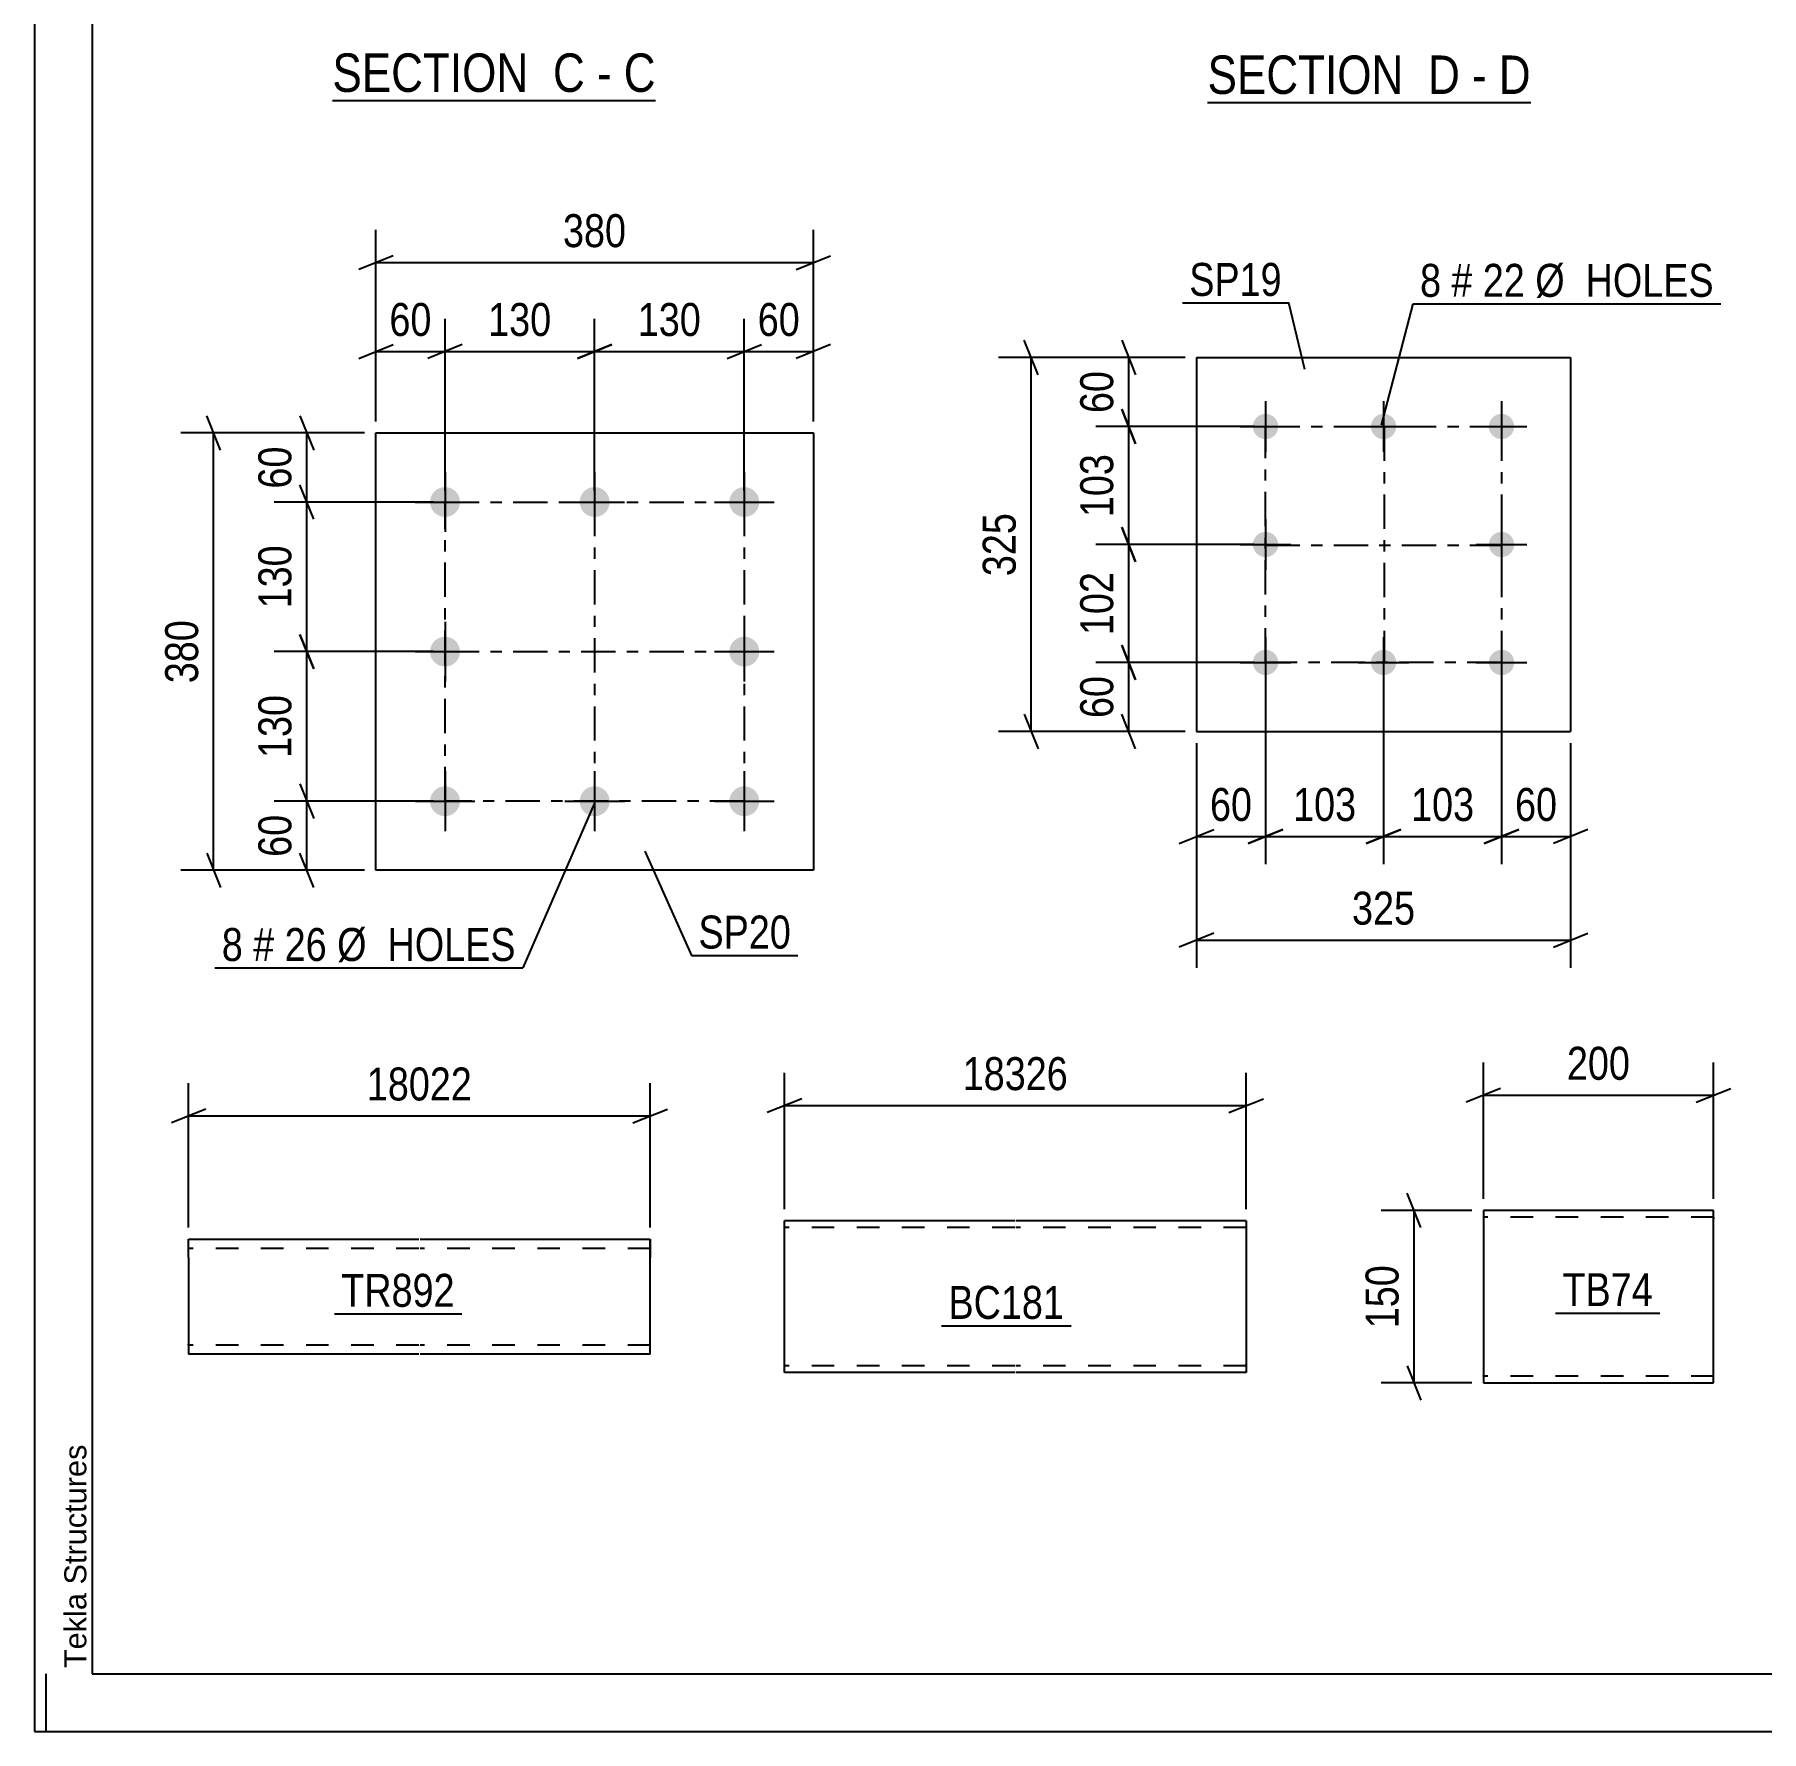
# Model space of a CAD drawing. Header units: millimetres. Extents: x 0 to 841, y 0 to 594.
# Drawn here: x 0 to 150, y 0 to 147.5 of the extents above; entities that cross this region are included whole.
import ezdxf

# ---------------------------------------------------------------- set-up
doc = ezdxf.new("R2010")
doc.units = ezdxf.units.MM
doc.linetypes.add('DXK_LINE_DOT2', pattern=[3.9198, 1.9599, -1.9599])
doc.linetypes.add('DXK_LINE_DOT3', pattern=[5.9187, 2.979, -0.9799, 0.9799, -0.9799])
doc.styles.add('Arial', font='ARIAL.TTF', dxfattribs={"height": 0.2})
doc.styles.add('Arial Narrow', font='ARIALN.TTF', dxfattribs={"height": 0.2})

# ---------------------------------------------------------------- blocks, each defined once
blk = doc.blocks.new('Unknown-318884981-1133')
at = {"color": 5, "linetype": 'Continuous'}
for p, q in [((0, 594), (0, 0)), ((5, 589), (5, 5)), ((1, 0), (1, 5)), ((5, 5), (836, 5)), ((0, 0), (841, 0))]:
    blk.add_line(p, q, dxfattribs=at)
at = {"color": 174, "linetype": 'Continuous', "style": 'Arial'}
blk.add_text('Tekla Structures', height=1.9102, rotation=90, dxfattribs=at).set_placement((4.5, 5.5))
blk = doc.blocks.new('Unknown-318884981-13 - 6981')
at = {"color": 6, "linetype": 'Continuous'}
blk.add_line((25.88, 141.72), (53.95, 141.72), dxfattribs=at)
at = {"color": 0, "linetype": 'Continuous'}
for points in [[(43.99, 142.47), (43.99, 145.97), (25.88, 145.97), (25.88, 142.47)], [(47.81, 142.47), (47.81, 145.97), (45.04, 145.97), (45.04, 142.47)], [(50.14, 142.47), (50.14, 145.97), (48.86, 145.97), (48.86, 142.47)], [(53.95, 142.47), (53.95, 145.97), (51.19, 145.97), (51.19, 142.47)]]:
    blk.add_wipeout(points, dxfattribs=at)
at = {"color": 7, "linetype": 'Continuous', "style": 'Arial Narrow'}
for s, p in [('SECTION ', (25.88, 142.47)), ('C', (45.04, 142.47)), ('C', (51.19, 142.47)), ('-', (48.86, 142.47))]:
    blk.add_text(s, height=3.34, dxfattribs=at).set_placement(p)
blk = doc.blocks.new('Unknown-318884981-14 - 1580')
at = {"color": 6, "linetype": 'Continuous'}
blk.add_line((101.91, 141.54), (129.98, 141.54), dxfattribs=at)
at = {"color": 0, "linetype": 'Continuous'}
for points in [[(120.02, 142.29), (120.02, 145.79), (101.91, 145.79), (101.91, 142.29)], [(123.84, 142.29), (123.84, 145.79), (121.07, 145.79), (121.07, 142.29)], [(126.16, 142.29), (126.16, 145.79), (124.89, 145.79), (124.89, 142.29)], [(129.98, 142.29), (129.98, 145.79), (127.21, 145.79), (127.21, 142.29)]]:
    blk.add_wipeout(points, dxfattribs=at)
at = {"color": 7, "linetype": 'Continuous', "style": 'Arial Narrow'}
for s, p in [('SECTION ', (101.91, 142.29)), ('D', (121.07, 142.29)), ('D', (127.21, 142.29)), ('-', (124.89, 142.29))]:
    blk.add_text(s, height=3.34, dxfattribs=at).set_placement(p)
blk = doc.blocks.new('Bolt-318884981-6527 - 6493')
at = {"linetype": 'Continuous'}
for points in [[(106.95, 114.49, -1), (106.95, 112.29, -1)], [(117.2, 114.49, -1), (117.2, 112.29, -1)], [(127.45, 114.49, -1), (127.45, 112.29, -1)], [(106.95, 104.24, -1), (106.95, 102.04, -1)], [(127.45, 104.24, -1), (127.45, 102.04, -1)], [(106.95, 93.99, -1), (106.95, 91.79, -1)], [(117.2, 93.99, -1), (117.2, 91.79, -1)], [(127.45, 93.99, -1), (127.45, 91.79, -1)]]:
    blk.add_hatch(color=1, dxfattribs=at).paths.add_polyline_path(points)
at = {"color": 1, "linetype": 'Continuous'}
for p, q in [((106.95, 115.59), (106.95, 111.19)), ((117.2, 115.59), (117.2, 111.19)), ((127.45, 115.59), (127.45, 111.19)), ((104.75, 113.39), (109.15, 113.39)), ((115, 113.39), (119.4, 113.39)), ((125.25, 113.39), (129.65, 113.39)), ((106.95, 105.34), (106.95, 100.94)), ((127.45, 105.34), (127.45, 100.94)), ((104.75, 103.14), (109.15, 103.14)), ((125.25, 103.14), (129.65, 103.14)), ((106.95, 95.09), (106.95, 90.69)), ((117.2, 95.09), (117.2, 90.69)), ((127.45, 95.09), (127.45, 90.69)), ((104.75, 92.89), (109.15, 92.89)), ((115, 92.89), (119.4, 92.89)), ((125.25, 92.89), (129.65, 92.89))]:
    blk.add_line(p, q, dxfattribs=at)
blk = doc.blocks.new('Part-318884981-6532 - 6493')
at = {"color": 2, "linetype": 'Continuous'}
for p, q in [((100.95, 119.39), (100.95, 86.89)), ((100.95, 119.39), (133.45, 119.39)), ((133.45, 119.39), (133.45, 86.89)), ((100.95, 86.89), (133.45, 86.89))]:
    blk.add_line(p, q, dxfattribs=at)
blk = doc.blocks.new('Part-318884981-6670 - 6666')
at = {"color": 2, "linetype": 'Continuous'}
for p, q in [((125.87, 45.28), (125.87, 30.38)), ((145.87, 45.28), (125.87, 45.28)), ((145.87, 31.48), (145.87, 45.28)), ((125.87, 30.38), (125.87, 30.28)), ((125.87, 30.28), (145.87, 30.28)), ((145.87, 30.28), (145.87, 31.48))]:
    blk.add_line(p, q, dxfattribs=at)
at = {"color": 7, "linetype": 'DXK_LINE_DOT2'}
for p, q in [((145.87, 44.68), (125.87, 44.68)), ((145.87, 44.64), (145.87, 44.68)), ((145.87, 44.68), (145.87, 44.64)), ((145.87, 44.54), (145.87, 44.64)), ((145.87, 44.64), (145.87, 44.54)), ((125.87, 30.88), (125.87, 30.93)), ((145.87, 30.88), (125.87, 30.88)), ((145.87, 30.93), (145.87, 31.25)), ((145.87, 30.88), (145.87, 30.93))]:
    blk.add_line(p, q, dxfattribs=at)
blk = doc.blocks.new('Bolt-318884981-6733 - 6699')
at = {"linetype": 'Continuous'}
for points in [[(35.66, 108.13, -1), (35.66, 105.53, -1)], [(48.66, 108.13, -1), (48.66, 105.53, -1)], [(61.66, 108.13, -1), (61.66, 105.53, -1)], [(35.66, 95.13, -1), (35.66, 92.53, -1)], [(61.66, 95.13, -1), (61.66, 92.53, -1)], [(35.66, 82.13, -1), (35.66, 79.53, -1)], [(48.66, 82.13, -1), (48.66, 79.53, -1)], [(61.66, 82.13, -1), (61.66, 79.53, -1)]]:
    blk.add_hatch(color=1, dxfattribs=at).paths.add_polyline_path(points)
at = {"color": 1, "linetype": 'Continuous'}
for p, q in [((35.66, 109.43), (35.66, 104.23)), ((48.66, 109.43), (48.66, 104.23)), ((61.66, 109.43), (61.66, 104.23)), ((33.06, 106.83), (38.26, 106.83)), ((46.06, 106.83), (51.26, 106.83)), ((59.06, 106.83), (64.26, 106.83)), ((35.66, 96.43), (35.66, 91.23)), ((61.66, 96.43), (61.66, 91.23)), ((33.06, 93.83), (38.26, 93.83)), ((59.06, 93.83), (64.26, 93.83)), ((35.66, 83.43), (35.66, 78.23)), ((48.66, 83.43), (48.66, 78.23)), ((61.66, 83.43), (61.66, 78.23)), ((33.06, 80.83), (38.26, 80.83)), ((46.06, 80.83), (51.26, 80.83)), ((59.06, 80.83), (64.26, 80.83))]:
    blk.add_line(p, q, dxfattribs=at)
blk = doc.blocks.new('Part-318884981-6738 - 6699')
at = {"color": 2, "linetype": 'Continuous'}
for p, q in [((29.66, 74.83), (29.66, 112.83)), ((29.66, 112.83), (67.66, 112.83)), ((67.66, 112.83), (67.66, 74.83)), ((67.66, 74.83), (29.66, 74.83))]:
    blk.add_line(p, q, dxfattribs=at)
blk = doc.blocks.new('Part-318884981-6963 - 6958')
at = {"color": 2, "linetype": 'Continuous'}
for p, q in [((85.16, 44.38), (65.16, 44.38)), ((65.16, 31.28), (65.16, 44.38)), ((105.26, 44.38), (85.26, 44.38)), ((105.26, 44.38), (105.26, 44.29)), ((105.26, 44.29), (105.26, 43.18)), ((105.26, 43.18), (105.26, 31.18)), ((65.16, 31.18), (65.16, 31.28)), ((85.16, 31.18), (65.16, 31.18)), ((105.26, 31.18), (85.26, 31.18))]:
    blk.add_line(p, q, dxfattribs=at)
at = {"color": 7, "linetype": 'DXK_LINE_DOT2'}
for p, q in [((85.16, 43.78), (65.16, 43.78)), ((105.26, 43.78), (85.26, 43.78)), ((105.26, 44.03), (105.26, 43.18)), ((65.16, 31.78), (65.16, 31.83)), ((85.16, 31.78), (65.16, 31.78)), ((105.26, 31.78), (85.26, 31.78)), ((105.26, 31.83), (105.26, 31.92)), ((105.26, 31.78), (105.26, 31.83)), ((105.26, 31.78), (105.26, 31.83)), ((65.16, 31.18), (65.16, 31.18))]:
    blk.add_line(p, q, dxfattribs=at)
blk = doc.blocks.new('Part-318884981-2191 - 2187')
at = {"color": 2, "linetype": 'Continuous'}
for p, q in [((13.39, 41.18), (13.39, 42.78)), ((13.39, 42.78), (33.39, 42.78)), ((33.49, 42.78), (53.49, 42.78)), ((53.49, 42.78), (53.49, 41.18)), ((13.39, 41.18), (13.39, 32.78)), ((53.49, 32.78), (53.49, 41.18)), ((33.39, 32.78), (13.39, 32.78)), ((53.49, 32.78), (33.49, 32.78))]:
    blk.add_line(p, q, dxfattribs=at)
at = {"color": 7, "linetype": 'DXK_LINE_DOT2'}
for p, q in [((53.49, 41.18), (53.49, 42.66)), ((33.39, 41.98), (13.39, 41.98)), ((53.49, 41.98), (33.49, 41.98)), ((13.39, 33.58), (13.39, 33.65)), ((33.39, 33.58), (13.39, 33.58)), ((53.49, 33.58), (33.49, 33.58)), ((53.49, 33.58), (53.49, 33.65))]:
    blk.add_line(p, q, dxfattribs=at)
blk = doc.blocks.new('Rectangle-318884981-6619 - 6493')
at = {"color": 1, "linetype": 'DXK_LINE_DOT3'}
blk.add_lwpolyline([(106.95, 113.39), (127.45, 113.39), (127.45, 92.89), (106.95, 92.89), (106.95, 113.39)], close=True, dxfattribs=at)
blk = doc.blocks.new('Rectangle-318884981-6825 - 6699')
at = {"color": 1, "linetype": 'DXK_LINE_DOT3'}
blk.add_lwpolyline([(35.66, 106.83), (61.66, 106.83), (61.66, 80.83), (35.66, 80.83), (35.66, 106.83)], close=True, dxfattribs=at)
blk = doc.blocks.new('Line-318884981-6605 - 6493')
at = {"color": 1, "linetype": 'DXK_LINE_DOT3'}
blk.add_line((117.25, 113.39), (117.25, 92.89), dxfattribs=at)
blk = doc.blocks.new('Line-318884981-6811 - 6699')
at = {"color": 1, "linetype": 'DXK_LINE_DOT3'}
blk.add_line((48.66, 106.83), (48.66, 80.83), dxfattribs=at)
blk = doc.blocks.new('Line-318884981-6612 - 6493')
at = {"color": 1, "linetype": 'DXK_LINE_DOT3'}
blk.add_line((106.95, 103.09), (127.45, 103.09), dxfattribs=at)
blk = doc.blocks.new('Line-318884981-6818 - 6699')
at = {"color": 1, "linetype": 'DXK_LINE_DOT3'}
blk.add_line((35.66, 93.83), (61.66, 93.83), dxfattribs=at)
blk = doc.blocks.new('StraightDimension-318884981-6555 - 6493')
at = {"color": 7, "linetype": 'Continuous'}
for p, q in [((127.45, 91.89), (127.45, 75.37)), ((133.45, 85.89), (133.45, 75.37)), ((125.95, 77.17), (128.95, 78.37)), ((134.95, 78.37), (131.95, 77.17)), ((127.45, 77.77), (133.45, 77.77))]:
    blk.add_line(p, q, dxfattribs=at)
at = {"color": 0}
blk.add_wipeout([(132.88, 78.52), (132.88, 82.72), (128.02, 82.72), (128.02, 78.52)], dxfattribs=at)
at = {"color": 3, "style": 'Arial Narrow'}
blk.add_text('60', height=2.863, dxfattribs=at).set_placement((128.62, 79.12))
blk = doc.blocks.new('StraightDimension-318884981-6534 - 6493')
at = {"color": 7, "linetype": 'Continuous'}
for p, q in [((87.19, 117.89), (85.99, 120.89)), ((99.95, 119.39), (83.74, 119.39)), ((86.59, 86.89), (86.59, 119.39)), ((85.99, 88.39), (87.19, 85.39)), ((99.95, 86.89), (83.74, 86.89))]:
    blk.add_line(p, q, dxfattribs=at)
at = {"color": 0}
blk.add_wipeout([(85.84, 106.48), (81.64, 106.48), (81.64, 99.79), (85.84, 99.79)], dxfattribs=at)
at = {"color": 3, "style": 'Arial Narrow'}
blk.add_text('325', height=2.863, rotation=90.0002, dxfattribs=at).set_placement((85.24, 100.39))
blk = doc.blocks.new('StraightDimension-318884981-6545 - 6493')
at = {"color": 7, "linetype": 'Continuous'}
for p, q in [((106.95, 91.89), (106.95, 75.37)), ((100.95, 85.89), (100.95, 75.37)), ((99.45, 77.17), (102.45, 78.37)), ((108.45, 78.37), (105.45, 77.17)), ((100.95, 77.77), (106.95, 77.77))]:
    blk.add_line(p, q, dxfattribs=at)
at = {"color": 0}
blk.add_wipeout([(106.38, 78.52), (106.38, 82.72), (101.52, 82.72), (101.52, 78.52)], dxfattribs=at)
at = {"color": 3, "style": 'Arial Narrow'}
blk.add_text('60', height=2.863, dxfattribs=at).set_placement((102.12, 79.12))
blk = doc.blocks.new('StraightDimension-318884981-6570 - 6493')
at = {"color": 7, "linetype": 'Continuous'}
for p, q in [((100.95, 85.89), (100.95, 66.36)), ((133.45, 85.89), (133.45, 66.36)), ((102.45, 69.36), (99.45, 68.16)), ((131.95, 68.16), (134.95, 69.36)), ((100.95, 68.76), (133.45, 68.76))]:
    blk.add_line(p, q, dxfattribs=at)
at = {"color": 0}
blk.add_wipeout([(120.54, 69.51), (120.54, 73.71), (113.86, 73.71), (113.86, 69.51)], dxfattribs=at)
at = {"color": 3, "style": 'Arial Narrow'}
blk.add_text('325', height=2.863, dxfattribs=at).set_placement((114.46, 70.11))
blk = doc.blocks.new('StraightDimension-318884981-6585 - 6493')
at = {"color": 7, "linetype": 'Continuous'}
for p, q in [((94.46, 94.39), (95.66, 91.39)), ((105.95, 92.89), (92.21, 92.89)), ((95.06, 86.89), (95.06, 92.89)), ((95.66, 85.39), (94.46, 88.39)), ((99.95, 86.89), (92.21, 86.89))]:
    blk.add_line(p, q, dxfattribs=at)
at = {"color": 0}
blk.add_wipeout([(94.31, 92.31), (90.11, 92.31), (90.11, 87.46), (94.31, 87.46)], dxfattribs=at)
at = {"color": 3, "style": 'Arial Narrow'}
blk.add_text('60', height=2.863, rotation=90.0002, dxfattribs=at).set_placement((93.71, 88.06))
blk = doc.blocks.new('StraightDimension-318884981-6595 - 6493')
at = {"color": 7, "linetype": 'Continuous'}
for p, q in [((94.46, 120.89), (95.66, 117.89)), ((99.95, 119.39), (92.21, 119.39)), ((95.06, 113.39), (95.06, 119.39)), ((95.66, 111.89), (94.46, 114.89)), ((105.95, 113.39), (92.21, 113.39))]:
    blk.add_line(p, q, dxfattribs=at)
at = {"color": 0}
blk.add_wipeout([(94.31, 118.81), (90.11, 118.81), (90.11, 113.96), (94.31, 113.96)], dxfattribs=at)
at = {"color": 3, "style": 'Arial Narrow'}
blk.add_text('60', height=2.863, rotation=90.0002, dxfattribs=at).set_placement((93.71, 114.56))
blk = doc.blocks.new('StraightDimension-318884981-10000 - 6493')
at = {"color": 7, "linetype": 'Continuous'}
for p, q in [((106.95, 91.89), (106.95, 75.37)), ((117.2, 91.89), (117.2, 75.37)), ((105.45, 77.17), (108.45, 78.37)), ((118.7, 78.37), (115.7, 77.17)), ((106.95, 77.77), (117.2, 77.77))]:
    blk.add_line(p, q, dxfattribs=at)
at = {"color": 0}
blk.add_wipeout([(115.42, 78.52), (115.42, 82.72), (108.74, 82.72), (108.74, 78.52)], dxfattribs=at)
at = {"color": 3, "style": 'Arial Narrow'}
blk.add_text('103', height=2.863, dxfattribs=at).set_placement((109.34, 79.12))
blk = doc.blocks.new('StraightDimension-318884981-10002 - 6493')
at = {"color": 7, "linetype": 'Continuous'}
for p, q in [((117.2, 91.89), (117.2, 75.37)), ((127.45, 91.89), (127.45, 75.37)), ((115.7, 77.17), (118.7, 78.37)), ((128.95, 78.37), (125.95, 77.17)), ((117.2, 77.77), (127.45, 77.77))]:
    blk.add_line(p, q, dxfattribs=at)
at = {"color": 0}
blk.add_wipeout([(125.67, 78.52), (125.67, 82.72), (118.99, 82.72), (118.99, 78.52)], dxfattribs=at)
at = {"color": 3, "style": 'Arial Narrow'}
blk.add_text('103', height=2.863, dxfattribs=at).set_placement((119.59, 79.12))
blk = doc.blocks.new('StraightDimension-318884981-10022 - 6493')
at = {"color": 7, "linetype": 'Continuous'}
for p, q in [((94.46, 104.64), (95.66, 101.64)), ((105.95, 103.14), (92.21, 103.14)), ((95.06, 92.89), (95.06, 103.14)), ((95.66, 91.39), (94.46, 94.39)), ((105.95, 92.89), (92.21, 92.89))]:
    blk.add_line(p, q, dxfattribs=at)
at = {"color": 0}
blk.add_wipeout([(94.31, 101.35), (90.11, 101.35), (90.11, 94.67), (94.31, 94.67)], dxfattribs=at)
at = {"color": 3, "style": 'Arial Narrow'}
blk.add_text('102', height=2.863, rotation=90.0002, dxfattribs=at).set_placement((93.71, 95.27))
blk = doc.blocks.new('StraightDimension-318884981-10024 - 6493')
at = {"color": 7, "linetype": 'Continuous'}
for p, q in [((94.46, 114.89), (95.66, 111.89)), ((105.95, 113.39), (92.21, 113.39)), ((95.06, 103.14), (95.06, 113.39)), ((95.66, 101.64), (94.46, 104.64)), ((105.95, 103.14), (92.21, 103.14))]:
    blk.add_line(p, q, dxfattribs=at)
at = {"color": 0}
blk.add_wipeout([(94.31, 111.6), (90.11, 111.6), (90.11, 104.92), (94.31, 104.92)], dxfattribs=at)
at = {"color": 3, "style": 'Arial Narrow'}
blk.add_text('103', height=2.863, rotation=90.0002, dxfattribs=at).set_placement((93.71, 105.52))
blk = doc.blocks.new('StraightDimension-318884981-6684 - 6666')
at = {"color": 7, "linetype": 'Continuous'}
for p, q in [((125.87, 46.28), (125.87, 58.13)), ((145.87, 46.28), (145.87, 58.13)), ((127.37, 55.88), (124.37, 54.68)), ((144.37, 54.68), (147.37, 55.88)), ((125.87, 55.28), (145.87, 55.28))]:
    blk.add_line(p, q, dxfattribs=at)
at = {"color": 0}
blk.add_wipeout([(139.21, 56.03), (139.21, 60.23), (132.53, 60.23), (132.53, 56.03)], dxfattribs=at)
at = {"color": 3, "style": 'Arial Narrow'}
blk.add_text('200', height=2.863, dxfattribs=at).set_placement((133.13, 56.63))
blk = doc.blocks.new('StraightDimension-318884981-6673 - 6666')
at = {"color": 7, "linetype": 'Continuous'}
for p, q in [((120.45, 43.78), (119.25, 46.78)), ((124.87, 45.28), (117, 45.28)), ((119.85, 30.28), (119.85, 45.28)), ((119.25, 31.78), (120.45, 28.78)), ((124.87, 30.28), (117, 30.28))]:
    blk.add_line(p, q, dxfattribs=at)
at = {"color": 0}
blk.add_wipeout([(119.1, 41.13), (114.9, 41.13), (114.9, 34.44), (119.1, 34.44)], dxfattribs=at)
at = {"color": 3, "style": 'Arial Narrow'}
blk.add_text('150', height=2.863, rotation=90.0002, dxfattribs=at).set_placement((118.5, 35.04))
blk = doc.blocks.new('StraightDimension-318884981-6761 - 6699')
at = {"color": 7, "linetype": 'Continuous'}
for p, q in [((29.66, 113.83), (29.66, 122.76)), ((35.66, 107.83), (35.66, 122.76)), ((28.16, 119.31), (31.16, 120.51)), ((37.16, 120.51), (34.16, 119.31)), ((29.66, 119.91), (35.66, 119.91))]:
    blk.add_line(p, q, dxfattribs=at)
at = {"color": 0}
blk.add_wipeout([(35.08, 120.66), (35.08, 124.86), (30.23, 124.86), (30.23, 120.66)], dxfattribs=at)
at = {"color": 3, "style": 'Arial Narrow'}
blk.add_text('60', height=2.863, dxfattribs=at).set_placement((30.83, 121.26))
blk = doc.blocks.new('StraightDimension-318884981-6797 - 6699')
at = {"color": 7, "linetype": 'Continuous'}
for p, q in [((23.06, 82.33), (24.26, 79.33)), ((34.66, 80.83), (20.81, 80.83)), ((23.66, 74.83), (23.66, 80.83)), ((24.26, 73.33), (23.06, 76.33)), ((28.66, 74.83), (20.81, 74.83))]:
    blk.add_line(p, q, dxfattribs=at)
at = {"color": 0}
blk.add_wipeout([(22.91, 80.26), (18.71, 80.26), (18.71, 75.4), (22.91, 75.4)], dxfattribs=at)
at = {"color": 3, "style": 'Arial Narrow'}
blk.add_text('60', height=2.863, rotation=90.0002, dxfattribs=at).set_placement((22.31, 76))
blk = doc.blocks.new('StraightDimension-318884981-9978 - 6699')
at = {"color": 7, "linetype": 'Continuous'}
for p, q in [((24.26, 92.33), (23.06, 95.33)), ((34.66, 93.83), (20.81, 93.83)), ((23.66, 80.83), (23.66, 93.83)), ((23.06, 82.33), (24.26, 79.33)), ((34.66, 80.83), (20.81, 80.83))]:
    blk.add_line(p, q, dxfattribs=at)
at = {"color": 0}
blk.add_wipeout([(22.91, 90.67), (18.71, 90.67), (18.71, 83.99), (22.91, 83.99)], dxfattribs=at)
at = {"color": 3, "style": 'Arial Narrow'}
blk.add_text('130', height=2.863, rotation=90.0002, dxfattribs=at).set_placement((22.31, 84.59))
blk = doc.blocks.new('StraightDimension-318884981-9958 - 6699')
at = {"color": 7, "linetype": 'Continuous'}
for p, q in [((48.66, 107.83), (48.66, 122.76)), ((61.66, 107.83), (61.66, 122.76)), ((50.16, 120.51), (47.16, 119.31)), ((60.16, 119.31), (63.16, 120.51)), ((48.66, 119.91), (61.66, 119.91))]:
    blk.add_line(p, q, dxfattribs=at)
at = {"color": 0}
blk.add_wipeout([(58.5, 120.66), (58.5, 124.86), (51.81, 124.86), (51.81, 120.66)], dxfattribs=at)
at = {"color": 3, "style": 'Arial Narrow'}
blk.add_text('130', height=2.863, dxfattribs=at).set_placement((52.41, 121.26))
blk = doc.blocks.new('StraightDimension-318884981-6740 - 6699')
at = {"color": 7, "linetype": 'Continuous'}
for p, q in [((29.66, 113.83), (29.66, 130.48)), ((67.66, 113.83), (67.66, 130.48)), ((31.16, 128.23), (28.16, 127.03)), ((29.66, 127.63), (67.66, 127.63)), ((66.16, 127.03), (69.16, 128.23))]:
    blk.add_line(p, q, dxfattribs=at)
at = {"color": 0}
blk.add_wipeout([(52, 128.38), (52, 132.58), (45.31, 132.58), (45.31, 128.38)], dxfattribs=at)
at = {"color": 3, "style": 'Arial Narrow'}
blk.add_text('380', height=2.863, dxfattribs=at).set_placement((45.91, 128.98))
blk = doc.blocks.new('StraightDimension-318884981-6751 - 6699')
at = {"color": 7, "linetype": 'Continuous'}
for p, q in [((61.66, 107.83), (61.66, 122.76)), ((67.66, 113.83), (67.66, 122.76)), ((60.16, 119.31), (63.16, 120.51)), ((69.16, 120.51), (66.16, 119.31)), ((61.66, 119.91), (67.66, 119.91))]:
    blk.add_line(p, q, dxfattribs=at)
at = {"color": 0}
blk.add_wipeout([(67.09, 120.66), (67.09, 124.86), (62.23, 124.86), (62.23, 120.66)], dxfattribs=at)
at = {"color": 3, "style": 'Arial Narrow'}
blk.add_text('60', height=2.863, dxfattribs=at).set_placement((62.83, 121.26))
blk = doc.blocks.new('StraightDimension-318884981-9980 - 6699')
at = {"color": 7, "linetype": 'Continuous'}
for p, q in [((24.26, 105.33), (23.06, 108.33)), ((34.66, 106.83), (20.81, 106.83)), ((23.66, 93.83), (23.66, 106.83)), ((23.06, 95.33), (24.26, 92.33)), ((34.66, 93.83), (20.81, 93.83))]:
    blk.add_line(p, q, dxfattribs=at)
at = {"color": 0}
blk.add_wipeout([(22.91, 103.67), (18.71, 103.67), (18.71, 96.99), (22.91, 96.99)], dxfattribs=at)
at = {"color": 3, "style": 'Arial Narrow'}
blk.add_text('130', height=2.863, rotation=90.0002, dxfattribs=at).set_placement((22.31, 97.59))
blk = doc.blocks.new('StraightDimension-318884981-6776 - 6699')
at = {"color": 7, "linetype": 'Continuous'}
for p, q in [((16.16, 111.33), (14.96, 114.33)), ((28.66, 112.83), (12.71, 112.83)), ((15.56, 74.83), (15.56, 112.83)), ((14.96, 76.33), (16.16, 73.33)), ((28.66, 74.83), (12.71, 74.83))]:
    blk.add_line(p, q, dxfattribs=at)
at = {"color": 0}
blk.add_wipeout([(14.81, 97.17), (10.61, 97.17), (10.61, 90.49), (14.81, 90.49)], dxfattribs=at)
at = {"color": 3, "style": 'Arial Narrow'}
blk.add_text('380', height=2.863, rotation=90.0002, dxfattribs=at).set_placement((14.21, 91.09))
blk = doc.blocks.new('StraightDimension-318884981-6787 - 6699')
at = {"color": 7, "linetype": 'Continuous'}
for p, q in [((23.06, 114.33), (24.26, 111.33)), ((28.66, 112.83), (20.81, 112.83)), ((23.66, 106.83), (23.66, 112.83)), ((24.26, 105.33), (23.06, 108.33)), ((34.66, 106.83), (20.81, 106.83))]:
    blk.add_line(p, q, dxfattribs=at)
at = {"color": 0}
blk.add_wipeout([(22.91, 112.26), (18.71, 112.26), (18.71, 107.4), (22.91, 107.4)], dxfattribs=at)
at = {"color": 3, "style": 'Arial Narrow'}
blk.add_text('60', height=2.863, rotation=90.0002, dxfattribs=at).set_placement((22.31, 108))
blk = doc.blocks.new('StraightDimension-318884981-9956 - 6699')
at = {"color": 7, "linetype": 'Continuous'}
for p, q in [((35.66, 107.83), (35.66, 122.76)), ((48.66, 107.83), (48.66, 122.76)), ((37.16, 120.51), (34.16, 119.31)), ((47.16, 119.31), (50.16, 120.51)), ((35.66, 119.91), (48.66, 119.91))]:
    blk.add_line(p, q, dxfattribs=at)
at = {"color": 0}
blk.add_wipeout([(45.5, 120.66), (45.5, 124.86), (38.81, 124.86), (38.81, 120.66)], dxfattribs=at)
at = {"color": 3, "style": 'Arial Narrow'}
blk.add_text('130', height=2.863, dxfattribs=at).set_placement((39.41, 121.26))
blk = doc.blocks.new('StraightDimension-318884981-6967 - 6958')
at = {"color": 7, "linetype": 'Continuous'}
for p, q in [((65.16, 45.38), (65.16, 57.23)), ((105.26, 45.38), (105.26, 57.23)), ((66.66, 54.98), (63.66, 53.78)), ((65.16, 54.38), (105.26, 54.38)), ((103.76, 53.78), (106.76, 54.98))]:
    blk.add_line(p, q, dxfattribs=at)
at = {"color": 0}
blk.add_wipeout([(90.38, 55.13), (90.38, 59.33), (80.04, 59.33), (80.04, 55.13)], dxfattribs=at)
at = {"color": 3, "style": 'Arial Narrow'}
blk.add_text('18326', height=2.863, dxfattribs=at).set_placement((80.64, 55.73))
blk = doc.blocks.new('StraightDimension-318884981-2270 - 2187')
at = {"color": 7, "linetype": 'Continuous'}
for p, q in [((13.39, 43.78), (13.39, 56.33)), ((53.49, 43.78), (53.49, 56.33)), ((14.89, 54.08), (11.89, 52.88)), ((51.99, 52.88), (54.99, 54.08)), ((13.39, 53.48), (53.49, 53.48))]:
    blk.add_line(p, q, dxfattribs=at)
at = {"color": 0}
blk.add_wipeout([(38.61, 54.23), (38.61, 58.43), (28.27, 58.43), (28.27, 54.23)], dxfattribs=at)
at = {"color": 3, "style": 'Arial Narrow'}
blk.add_text('18022', height=2.863, dxfattribs=at).set_placement((28.87, 54.83))
blk = doc.blocks.new('Mark-318884981-6523 - 6493')
at = {"color": 0}
for points in [[(122.19, 124.66), (122.19, 127.66), (120.37, 127.66), (120.37, 124.66)], [(124.92, 124.66), (124.92, 127.66), (123.09, 127.66), (123.09, 124.66)], [(129.48, 124.66), (129.48, 127.66), (125.82, 127.66), (125.82, 124.66)], [(145.91, 124.66), (145.91, 127.66), (130.38, 127.66), (130.38, 124.66)]]:
    blk.add_wipeout(points, dxfattribs=at)
for points in [[(122.19, 124.66), (122.19, 127.66), (120.37, 127.66), (120.37, 124.66)], [(124.92, 124.66), (124.92, 127.66), (123.09, 127.66), (123.09, 124.66)], [(129.48, 124.66), (129.48, 127.66), (125.82, 127.66), (125.82, 124.66)], [(145.91, 124.66), (145.91, 127.66), (130.38, 127.66), (130.38, 124.66)]]:
    blk.add_wipeout(points, dxfattribs=at)
at = {"color": 7, "linetype": 'Continuous'}
for p, q in [((117.02, 113.51), (119.77, 124.06)), ((119.77, 124.06), (146.51, 124.06))]:
    blk.add_line(p, q, dxfattribs=at)
at = {"color": 3, "style": 'Arial Narrow'}
for s, height, p in [('8', 2.86, (120.37, 124.66)), ('22', 2.863, (125.82, 124.66)), ('Ø  HOLES', 2.863, (130.38, 124.66)), ('#', 2.86, (123.09, 124.66))]:
    blk.add_text(s, height=height, dxfattribs=at).set_placement(p)
blk = doc.blocks.new('Mark-318884981-6528 - 6493')
at = {"color": 0}
blk.add_wipeout([(108.36, 124.74), (108.36, 127.74), (100.32, 127.74), (100.32, 124.74)], dxfattribs=at)
blk.add_wipeout([(108.36, 124.74), (108.36, 127.74), (100.32, 127.74), (100.32, 124.74)], dxfattribs=at)
at = {"color": 30, "linetype": 'Continuous'}
for p in [(99.72, 124.14), (110.35, 118.34)]:
    blk.add_line(p, (108.96, 124.14), dxfattribs=at)
at = {"color": 3, "style": 'Arial Narrow'}
blk.add_text('SP19', height=2.863, dxfattribs=at).set_placement((100.32, 124.74))
blk = doc.blocks.new('Mark-318884981-6668 - 6666')
at = {"color": 0}
blk.add_wipeout([(140.59, 36.96), (140.59, 39.96), (132.74, 39.96), (132.74, 36.96)], dxfattribs=at)
blk.add_wipeout([(140.59, 36.96), (140.59, 39.96), (132.74, 39.96), (132.74, 36.96)], dxfattribs=at)
at = {"color": 30, "linetype": 'Continuous'}
blk.add_line((132.14, 36.36), (141.19, 36.36), dxfattribs=at)
at = {"color": 3, "style": 'Arial Narrow'}
blk.add_text('TB74', height=2.863, dxfattribs=at).set_placement((132.74, 36.96))
blk = doc.blocks.new('Mark-318884981-6729 - 6699')
at = {"color": 0}
for points in [[(18.1, 66.95), (18.1, 69.95), (16.27, 69.95), (16.27, 66.95)], [(20.83, 66.95), (20.83, 69.95), (19, 69.95), (19, 66.95)], [(25.39, 66.95), (25.39, 69.95), (21.73, 69.95), (21.73, 66.95)], [(41.81, 66.95), (41.81, 69.95), (26.29, 69.95), (26.29, 66.95)]]:
    blk.add_wipeout(points, dxfattribs=at)
for points in [[(18.1, 66.95), (18.1, 69.95), (16.27, 69.95), (16.27, 66.95)], [(20.83, 66.95), (20.83, 69.95), (19, 69.95), (19, 66.95)], [(25.39, 66.95), (25.39, 69.95), (21.73, 69.95), (21.73, 66.95)], [(41.81, 66.95), (41.81, 69.95), (26.29, 69.95), (26.29, 66.95)]]:
    blk.add_wipeout(points, dxfattribs=at)
at = {"color": 7, "linetype": 'Continuous'}
for p in [(48.61, 80.6), (15.67, 66.35)]:
    blk.add_line(p, (42.41, 66.35), dxfattribs=at)
at = {"color": 3, "style": 'Arial Narrow'}
for s, height, p in [('8', 2.86, (16.27, 66.95)), ('#', 2.86, (19, 66.95)), ('26', 2.863, (21.73, 66.95)), ('Ø  HOLES', 2.863, (26.29, 66.95))]:
    blk.add_text(s, height=height, dxfattribs=at).set_placement(p)
blk = doc.blocks.new('Mark-318884981-6734 - 6699')
at = {"color": 0}
blk.add_wipeout([(65.72, 68.03), (65.72, 71.03), (57.68, 71.03), (57.68, 68.03)], dxfattribs=at)
blk.add_wipeout([(65.72, 68.03), (65.72, 71.03), (57.68, 71.03), (57.68, 68.03)], dxfattribs=at)
at = {"color": 30, "linetype": 'Continuous'}
for p, q in [((53.02, 76.49), (57.08, 67.43)), ((57.08, 67.43), (66.32, 67.43))]:
    blk.add_line(p, q, dxfattribs=at)
at = {"color": 3, "style": 'Arial Narrow'}
blk.add_text('SP20', height=2.863, dxfattribs=at).set_placement((57.68, 68.03))
blk = doc.blocks.new('Mark-318884981-6961 - 6958')
at = {"color": 0}
blk.add_wipeout([(89.45, 35.85), (89.45, 38.85), (79.4, 38.85), (79.4, 35.85)], dxfattribs=at)
blk.add_wipeout([(89.45, 35.85), (89.45, 38.85), (79.4, 38.85), (79.4, 35.85)], dxfattribs=at)
at = {"color": 30, "linetype": 'Continuous'}
blk.add_line((78.8, 35.25), (90.05, 35.25), dxfattribs=at)
at = {"color": 3, "style": 'Arial Narrow'}
blk.add_text('BC181', height=2.863, dxfattribs=at).set_placement((79.4, 35.85))
blk = doc.blocks.new('Mark-318884981-2189 - 2187')
at = {"color": 0}
blk.add_wipeout([(36.51, 36.9), (36.51, 39.9), (26.65, 39.9), (26.65, 36.9)], dxfattribs=at)
blk.add_wipeout([(36.51, 36.9), (36.51, 39.9), (26.65, 39.9), (26.65, 36.9)], dxfattribs=at)
at = {"color": 30, "linetype": 'Continuous'}
blk.add_line((26.05, 36.3), (37.11, 36.3), dxfattribs=at)
at = {"color": 3, "style": 'Arial Narrow'}
blk.add_text('TR892', height=2.863, dxfattribs=at).set_placement((26.65, 36.9))

msp = doc.modelspace()

# ---------------------------------------------------------------- block references
for name in ['Unknown-318884981-1133', 'Part-318884981-6532 - 6493', 'Bolt-318884981-6527 - 6493', 'Part-318884981-6738 - 6699', 'Rectangle-318884981-6619 - 6493', 'Line-318884981-6605 - 6493', 'Bolt-318884981-6733 - 6699', 'Rectangle-318884981-6825 - 6699', 'Line-318884981-6811 - 6699', 'Line-318884981-6612 - 6493', 'Line-318884981-6818 - 6699', 'Part-318884981-6670 - 6666', 'Part-318884981-6963 - 6958', 'Part-318884981-2191 - 2187']:
    msp.add_blockref(name, (0, 0))

# ---------------------------------------------------------------- next in the draw order: block references
for name in ['Unknown-318884981-13 - 6981', 'Unknown-318884981-14 - 1580', 'Mark-318884981-6523 - 6493', 'StraightDimension-318884981-6761 - 6699', 'StraightDimension-318884981-9958 - 6699', 'StraightDimension-318884981-6534 - 6493', 'StraightDimension-318884981-6555 - 6493', 'StraightDimension-318884981-6797 - 6699', 'Mark-318884981-6734 - 6699', 'StraightDimension-318884981-6684 - 6666', 'StraightDimension-318884981-6967 - 6958', 'StraightDimension-318884981-2270 - 2187', 'Mark-318884981-2189 - 2187', 'Mark-318884981-6668 - 6666', 'Mark-318884981-6961 - 6958']:
    msp.add_blockref(name, (0, 0))

# ---------------------------------------------------------------- next in the draw order: block references
for name in ['StraightDimension-318884981-6740 - 6699', 'StraightDimension-318884981-6595 - 6493', 'StraightDimension-318884981-9978 - 6699', 'StraightDimension-318884981-6545 - 6493', 'StraightDimension-318884981-6673 - 6666']:
    msp.add_blockref(name, (0, 0))

# ---------------------------------------------------------------- next in the draw order: block references
for name in ['Mark-318884981-6528 - 6493', 'StraightDimension-318884981-6751 - 6699', 'StraightDimension-318884981-9980 - 6699', 'StraightDimension-318884981-6570 - 6493']:
    msp.add_blockref(name, (0, 0))

# ---------------------------------------------------------------- next in the draw order: block references
for name in ['StraightDimension-318884981-6776 - 6699', 'StraightDimension-318884981-6585 - 6493']:
    msp.add_blockref(name, (0, 0))

# ---------------------------------------------------------------- next in the draw order: block references
for name in ['StraightDimension-318884981-6787 - 6699', 'StraightDimension-318884981-10000 - 6493', 'Mark-318884981-6729 - 6699']:
    msp.add_blockref(name, (0, 0))

# ---------------------------------------------------------------- next in the draw order: block references
for name in ['StraightDimension-318884981-9956 - 6699', 'StraightDimension-318884981-10022 - 6493', 'StraightDimension-318884981-10002 - 6493']:
    msp.add_blockref(name, (0, 0))

# ---------------------------------------------------------------- next in the draw order: block references
msp.add_blockref('StraightDimension-318884981-10024 - 6493', (0, 0))

doc.saveas('drawing.dxf')
